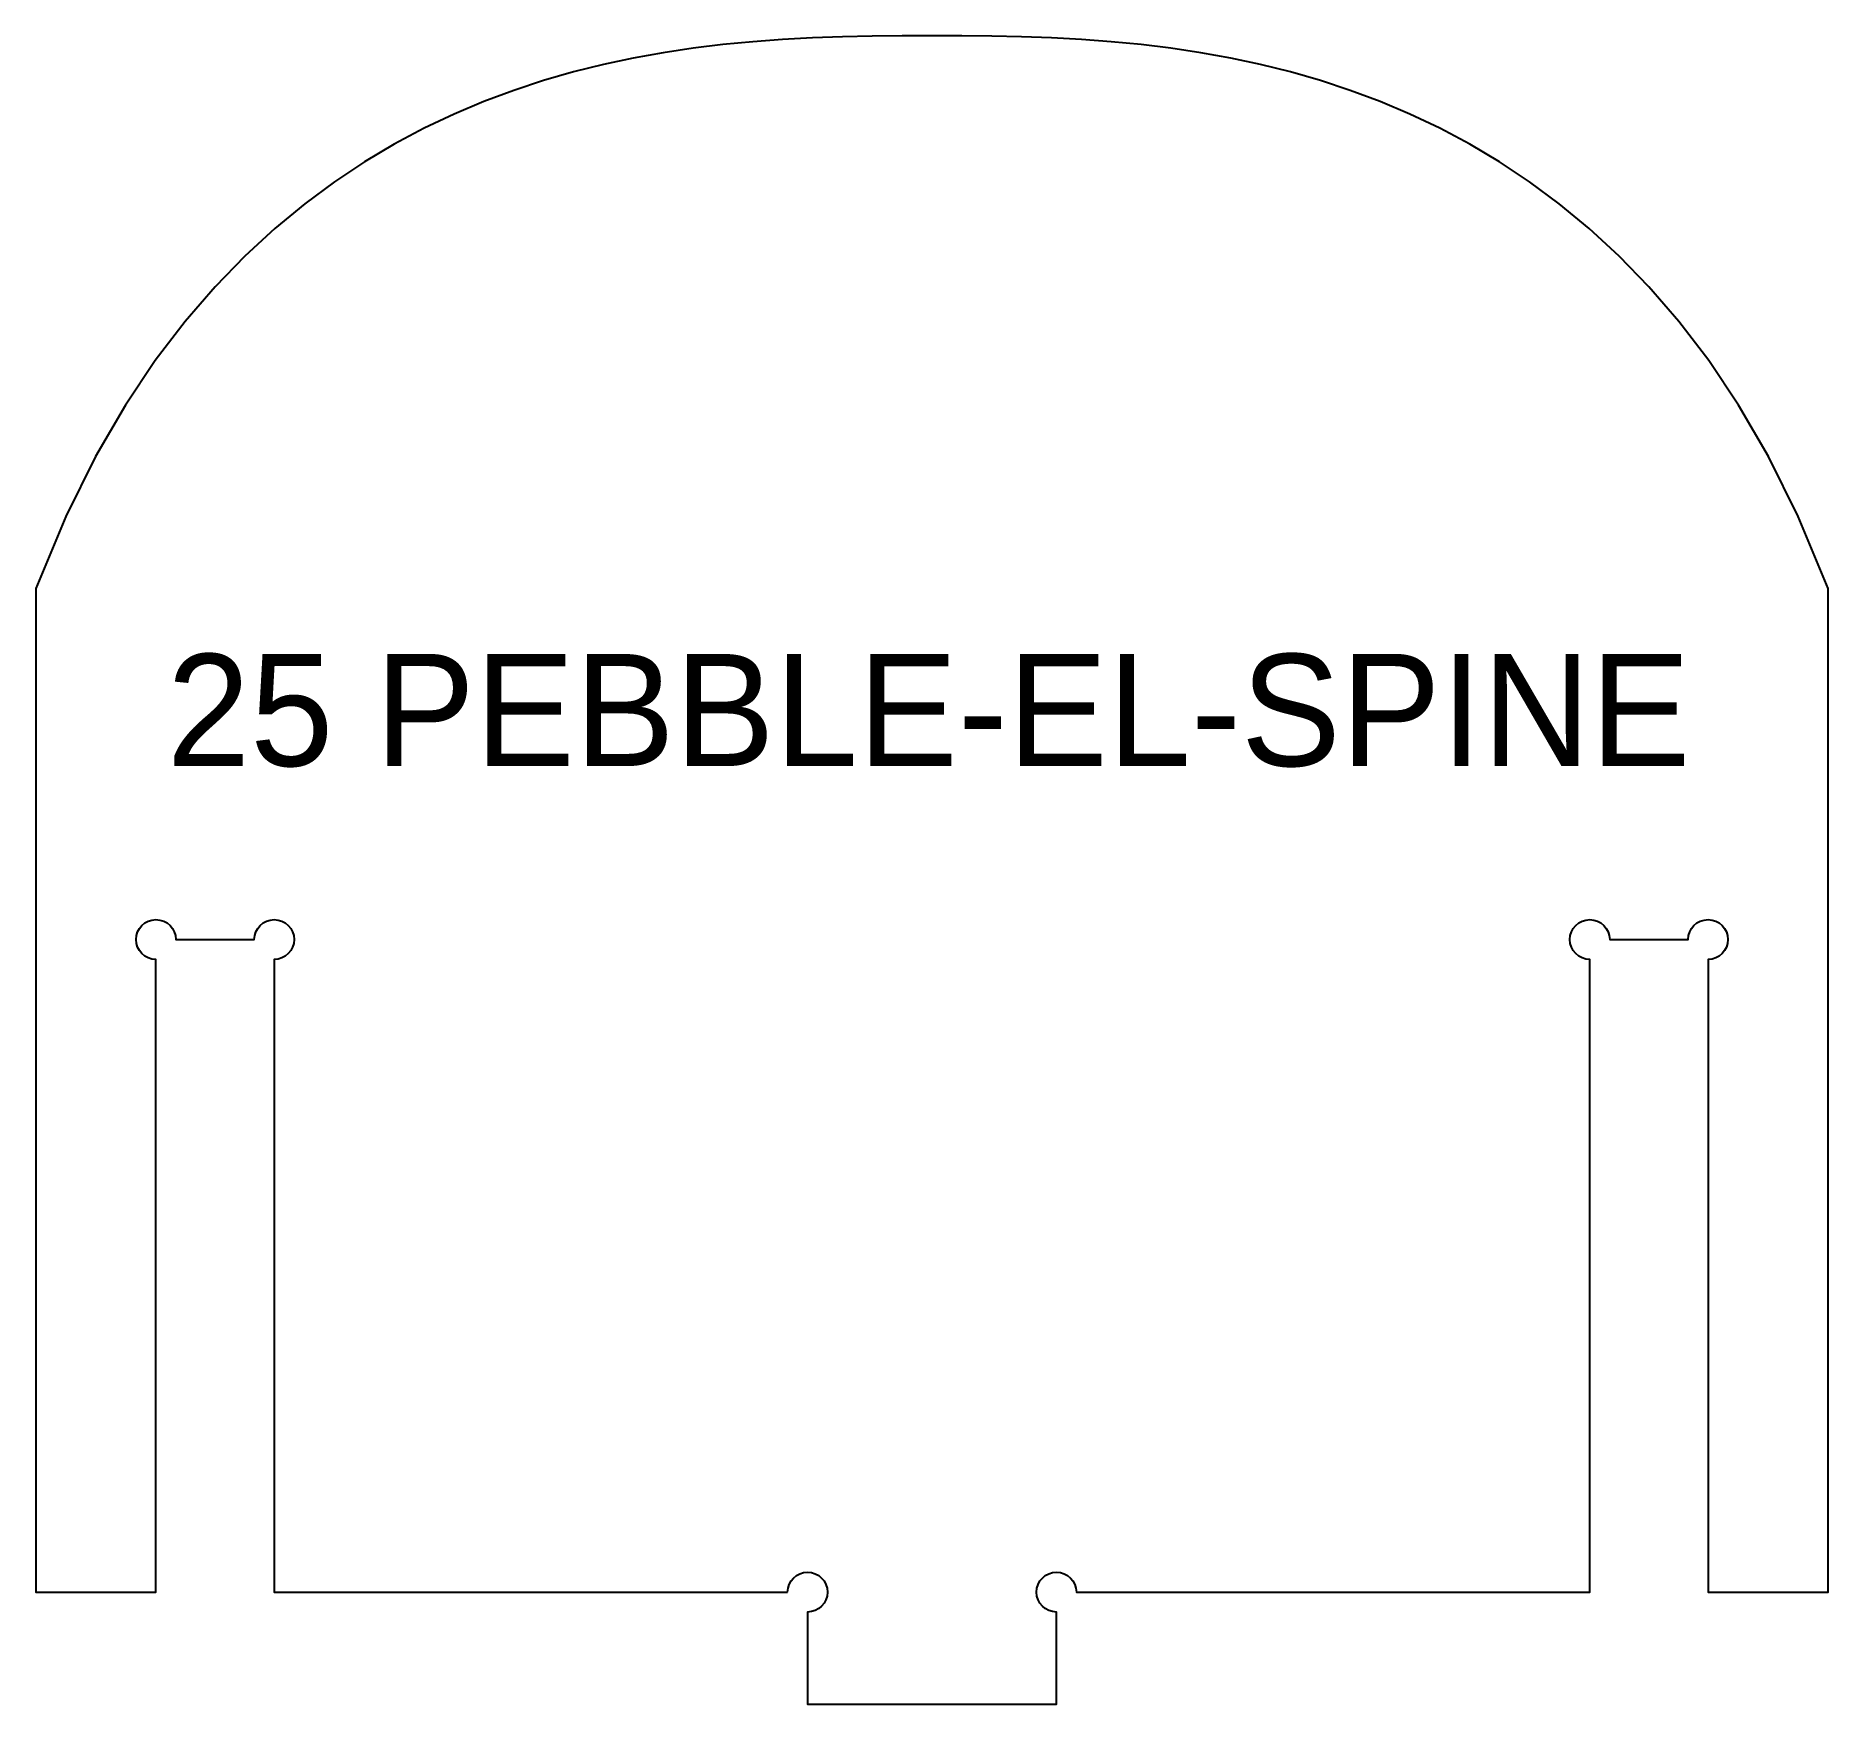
# Model space of a CAD drawing. Header units: millimetres. Extents: x 0 to 288, y 0 to 268.
import ezdxf
from ezdxf.enums import TextEntityAlignment as Align

# ---------------------------------------------------------------- set-up
doc = ezdxf.new("R2010")
doc.units = ezdxf.units.MM
doc.layers.add('CUT', color=1, linetype='Continuous')
doc.layers.add('ENGRAVE-LABEL', color=3, linetype='Continuous')

msp = doc.modelspace()

# ---------------------------------------------------------------- linework, layer by layer
at = {"layer": 'CUT'}
msp.add_lwpolyline([(120.8, 18, -2.41421356), (124, 14.8), (124, 0), (164, 0), (164, 14.8, -2.41421356), (167.2, 18), (249.7, 18), (249.7, 119.6324, -2.41421356), (252.9, 122.8324), (265.5, 122.8324, -2.41421356), (268.7, 119.6324), (268.7, 18), (288, 18), (288, 179.2201), (283.2, 190.8007), (278.4, 200.4408), (273.6, 208.6741), (268.8, 215.8241), (264, 222.1045), (259.2, 227.6647), (254.4, 232.6147), (249.6, 237.0378), (244.8, 240.9993), (240, 244.5515), (235.2, 247.7371), (230.4, 250.5918), (225.6, 253.1456), (220.8, 255.4243), (216, 257.4506), (211.2, 259.2441), (206.4, 260.8225), (201.6, 262.202), (196.8, 263.3971), (192, 264.4215), (187.2, 265.288), (182.4, 266.0089), (177.6, 266.5961), (172.8, 267.0613), (168, 267.4165), (163.2, 267.6737), (158.4, 267.8456), (153.6, 267.9462), (148.8, 267.9911), (144, 268), (139.2, 267.9911), (134.4, 267.9462), (129.6, 267.8456), (124.8, 267.6737), (120, 267.4165), (115.2, 267.0613), (110.4, 266.5961), (105.6, 266.0089), (100.8, 265.288), (96, 264.4215), (91.2, 263.3971), (86.4, 262.202), (81.6, 260.8225), (76.8, 259.2441), (72, 257.4506), (67.2, 255.4243), (62.4, 253.1456), (57.6, 250.5918), (52.8, 247.7371), (48, 244.5515), (43.2, 240.9993), (38.4, 237.0378), (33.6, 232.6147), (28.8, 227.6647), (24, 222.1045), (19.2, 215.8241), (14.4, 208.6741), (9.6, 200.4408), (4.8, 190.8007), (0, 179.2201), (0, 18), (19.3, 18), (19.3, 119.6324, -2.41421356), (22.5, 122.8324), (35.1, 122.8324, -2.41421356), (38.3, 119.6324), (38.3, 18)], format="xyb", close=True, dxfattribs=at)

# ---------------------------------------------------------------- texts
at = {"layer": 'ENGRAVE-LABEL'}
msp.add_text('25 PEBBLE-EL-SPINE', height=18, dxfattribs=at).set_placement((143.4531, 159.7031), align=Align.MIDDLE_CENTER)

doc.saveas('drawing.dxf')
